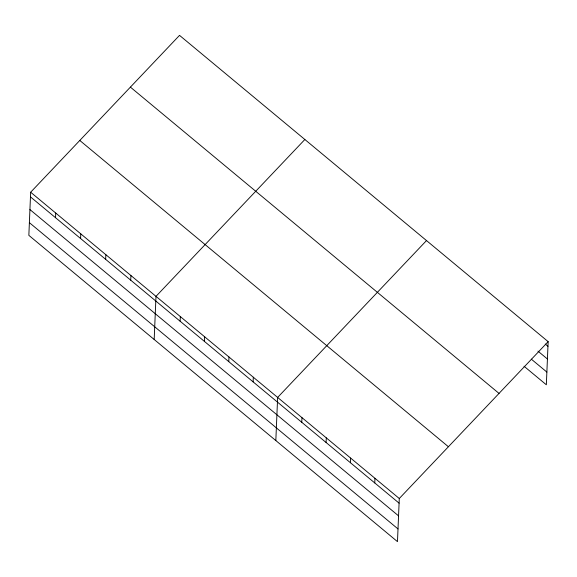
<?xml version="1.0" encoding="UTF-8"?>
<svg xmlns="http://www.w3.org/2000/svg" width="577" height="577" viewBox="0 0 577 577"><rect width="100%" height="100%" fill="white"/><g stroke="black" fill="none" stroke-linecap="round" stroke-linejoin="round"><path stroke-width="0.87" d="M30.66 192.22L28.85 235.351L397.474 541.637L399.284 498.506L548.15 341.649L179.526 35.363L30.66 192.22L399.284 498.506M55.529 217.702L55.724 213.05M80.592 238.525L80.787 233.873M105.663 259.354L105.858 254.702M130.727 280.184L130.921 275.532M154.182 339.485L155.992 296.362L304.858 139.497M180.125 321.223L180.32 316.571M204.453 341.44L204.647 336.788M228.78 361.656L228.975 357.004M253.115 381.873L253.31 377.221M275.828 440.561L277.638 397.43L426.504 240.573M301.771 422.299L301.966 417.647M326.099 442.516L326.293 437.864M350.427 462.732L350.621 458.08M374.762 482.942L374.956 478.29M548.15 341.649L546.34 384.78L524.039 366.251M545.251 344.051L547.955 346.301M537.959 351.133L547.422 358.995M531.33 359.168L546.873 372.078M130.402 87.127L499.026 393.413M79.785 140.456L448.408 446.742M30.466 196.872L399.089 503.158M29.932 209.574L398.556 515.86M29.384 222.657L398.007 528.943"/></g></svg>
